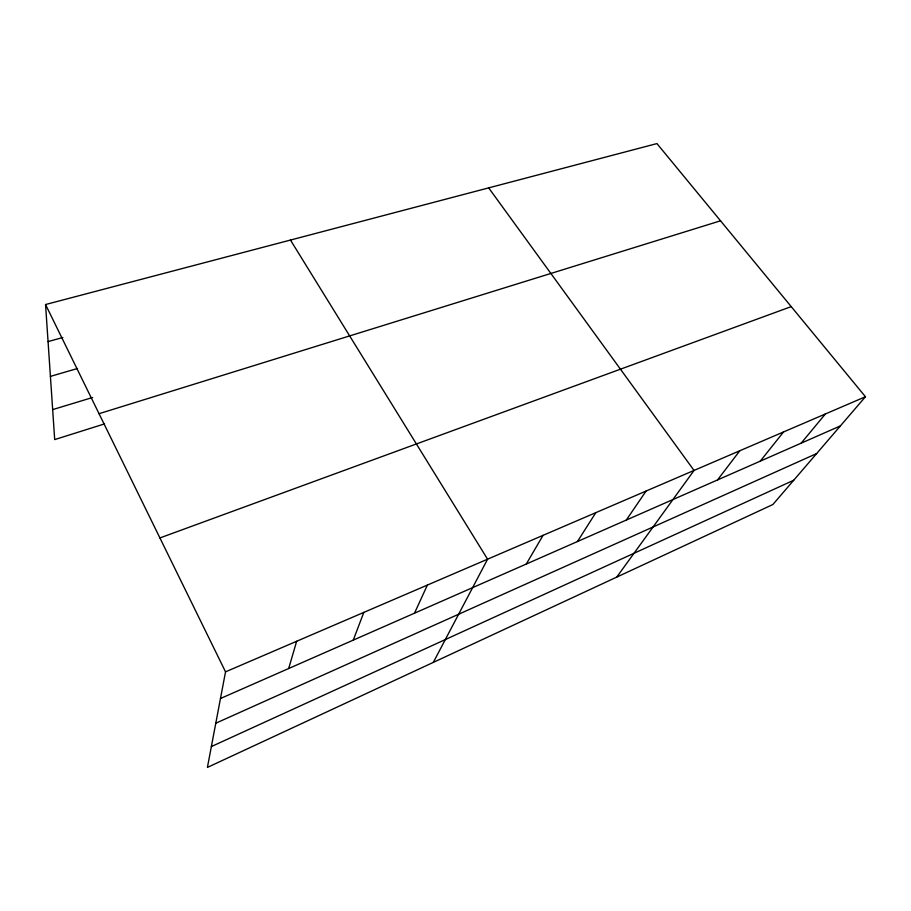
<?xml version="1.0" encoding="UTF-8"?>
<svg xmlns="http://www.w3.org/2000/svg" width="911" height="911" viewBox="0 0 911 911"><rect width="100%" height="100%" fill="white"/><g stroke="black" fill="none" stroke-linecap="round" stroke-linejoin="round"><path stroke-width="1.37" d="M45.55 304.536L225.529 671.851L207.412 767.415L772.87 504.523L865.45 396.74L656.933 143.585L45.55 304.536L54.694 439.592L104.56 423.888M288.685 668.515L296.656 641.264M353.263 640.114L363.831 612.386M414.494 613.194L427.384 585.067M433.306 662.388L487.579 559.195L290.461 240.06M526.296 564.023L543.047 535.349M577.472 541.533L595.828 512.654M626.301 520.056L646.093 491.04M616.747 577.107L694.034 470.44L488.683 187.882M717.549 479.926L739.8 450.763M760.252 461.16L783.54 431.962M801.156 443.167L825.389 413.97M211.363 746.564L793.72 480.245M215.782 723.22L816.632 453.576M220.473 698.509L840.397 425.915M225.529 671.851L865.45 396.74M159.915 537.945L791.215 306.62M99.037 413.696L720.533 220.804M52.667 409.608L92.637 397.481M50.412 376.38L77.481 368.511M48.055 341.591L62.859 337.491"/></g></svg>
